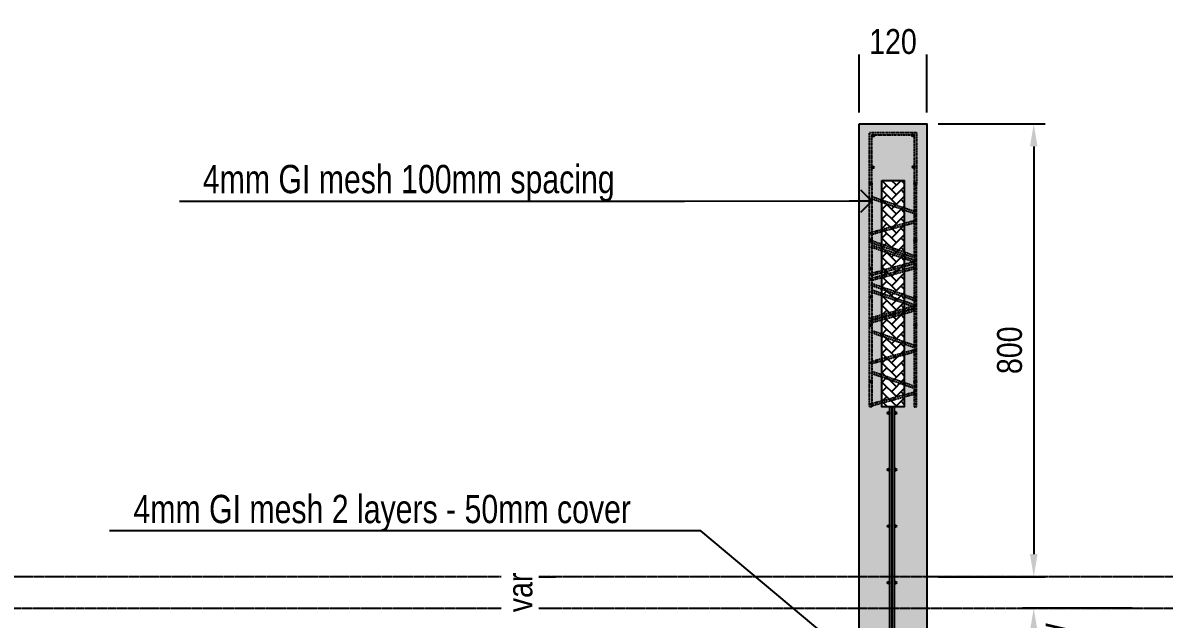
# Model space of a CAD drawing. Header units: centimetres. Extents: x -6122352 to 4157695, y -1694241 to 1947892.
# Drawn here: x 2998416 to 3000434, y -710939 to -709885 of the extents above; entities that cross this region are included whole.
import ezdxf
from ezdxf import colors
from ezdxf.entities.mleader import LeaderData, LeaderLine
from ezdxf.math import Vec2, Vec3

# ---------------------------------------------------------------- set-up
doc = ezdxf.new("R2010")
doc.units = ezdxf.units.CM
doc.header["$MEASUREMENT"] = 0
doc.header["$PDMODE"] = 66
doc.header["$PDSIZE"] = 100
doc.linetypes.add('HIDDEN', pattern=[0.375, 0.25, -0.125])
doc.linetypes.add('MASTER PLAN (NICE 1-2)$0$CENTER', pattern=[2, 1.25, -0.25, 0.25, -0.25])
doc.layers.add('00-MI-DIM', color=7, linetype='Continuous')
doc.layers.add('SECTION', color=130, linetype='Continuous')
doc.styles.add('AR_TXT_1', font='swissc.ttf')
doc.styles.add('JWC 2.5MM', font='GOTHIC.TTF', dxfattribs={"width": 0.8, "height": 2.5})
doc.dimstyles.new('JWC Swis', dxfattribs={"dimscale": 25, "dimtxt": 2.2, "dimasz": 2, "dimexe": 1, "dimexo": 1, "dimgap": 1, "dimtad": 1, "dimdec": 0, "dimzin": 0, "dimdsep": 46, "dimtxsty": 'AR_TXT_1', "dimcen": 0, "dimclrd": 1, "dimclre": 1, "dimclrt": 7, "dimadec": 0, "dimazin": 0, "dimtfac": 1, "dimtdec": 0, "dimtix": 1, "dimtofl": 0, "dimtmove": 0, "dimatfit": 3, "dimfxl": 1, "dimtfill": 1, "dimtfillclr": 256, "dimtolj": 1, "dimtzin": 0, "dimlwd": -1, "dimlwe": -1, "dimarcsym": 0})

# ---------------------------------------------------------------- blocks, each defined once
blk = doc.blocks.new('_Open90')
at = {"color": 0, "linetype": 'ByBlock', "lineweight": -2}
for p, q in [((0, 0), (-1, 0)), ((-0.5, 0.5), (0, 0)), ((0, 0), (-0.5, -0.5))]:
    blk.add_line(p, q, dxfattribs=at)
blk = doc.blocks.new('*D1818')
at = {"layer": '00-MI-DIM', "color": 1, "ltscale": 20, "transparency": 16777216}
for p, q in [((2999894.6, -710043.6), (2999894.6, -709941.1)), ((3000014.6, -710043.6), (3000014.6, -709941.1))]:
    blk.add_line(p, q, dxfattribs=at)
at = {"layer": 'Defpoints', "color": 0, "ltscale": 20, "transparency": 16777216}
for p in [(2999894.6, -710063.6), (3000014.6, -710063.6)]:
    blk.add_point(p, dxfattribs=at)
at = {"layer": '00-MI-DIM', "color": 7, "ltscale": 20, "transparency": 16777216, "insert": (2999954.6, -709918.5), "char_height": 44, "attachment_point": 5, "style": 'AR_TXT_1', "bg_fill": 3, "box_fill_scale": 1.25, "bg_fill_color": 256, "bg_fill_true_color": 13158600, "bg_fill_transparency": 0}
blk.add_mtext('\\A1;120', dxfattribs=at)
at = {"layer": 'Defpoints', "color": 0, "ltscale": 20, "transparency": 16777216}
blk.add_point((2999894.6, -709961.1), dxfattribs=at)
blk = doc.blocks.new('*D1758')
at = {"layer": '00-MI-DIM', "color": 1, "ltscale": 20, "transparency": 16777216}
for p, q in [((3000034.6, -710063.6), (3000223.5, -710063.6)), ((3000203.5, -710103.6), (3000203.5, -710823.6)), ((3000034.6, -710863.6), (3000223.5, -710863.6))]:
    blk.add_line(p, q, dxfattribs=at)
for points in [[(3000196.8, -710103.6), (3000210.2, -710103.6), (3000203.5, -710063.6)], [(3000196.8, -710823.6), (3000210.2, -710823.6), (3000203.5, -710863.6)]]:
    blk.add_solid(points, dxfattribs=at)
at = {"layer": 'Defpoints', "color": 0, "ltscale": 20, "transparency": 16777216}
for p in [(3000014.6, -710063.6), (3000014.6, -710863.6), (3000203.5, -710863.6)]:
    blk.add_point(p, dxfattribs=at)
at = {"layer": '00-MI-DIM', "color": 7, "ltscale": 20, "transparency": 16777216, "insert": (3000160.9, -710463.6), "char_height": 44, "attachment_point": 5, "rotation": 90, "style": 'AR_TXT_1', "bg_fill": 3, "box_fill_scale": 1.25, "bg_fill_color": 256, "bg_fill_true_color": 13158600, "bg_fill_transparency": 0}
blk.add_mtext('\\A1;800', dxfattribs=at)
blk = doc.blocks.new('*D1656')
at = {"layer": '00-MI-DIM', "color": 1, "ltscale": 20, "transparency": 16777216}
for p, q in [((3000377.5, -710919.3), (3000183.5, -710919.3)), ((3000203.5, -710959.3), (3000203.5, -711629.6)), ((3000044.6, -711669.6), (3000223.5, -711669.6))]:
    blk.add_line(p, q, dxfattribs=at)
for points in [[(3000196.8, -710959.3), (3000210.2, -710959.3), (3000203.5, -710919.3)], [(3000196.8, -711629.6), (3000210.2, -711629.6), (3000203.5, -711669.6)]]:
    blk.add_solid(points, dxfattribs=at)
at = {"layer": 'Defpoints', "color": 0, "ltscale": 20, "transparency": 16777216}
for p in [(3000397.5, -710919.3), (3000024.6, -711669.6), (3000203.5, -711669.6)]:
    blk.add_point(p, dxfattribs=at)
at = {"layer": '00-MI-DIM', "color": 7, "ltscale": 20, "transparency": 16777216, "char_height": 44, "attachment_point": 5, "rotation": 90, "style": 'AR_TXT_1', "bg_fill": 3, "box_fill_scale": 1.25, "bg_fill_color": 256, "bg_fill_true_color": 13158600, "bg_fill_transparency": 0}
for s, insert in [('\\A1;FROM LOWER LVL TO B.O.W', (3000246.6, -711294.4)), ('\\A1;1000', (3000160.9, -711294.4))]:
    blk.add_mtext(s, dxfattribs=dict(at, insert=insert))
blk = doc.blocks.new('*D1662')
at = {"layer": '00-MI-DIM', "color": 1, "ltscale": 20, "transparency": 16777216}
for p, q in [((2999312.6, -710863.6), (2999357.7, -710863.6)), ((2999312.6, -710919.3), (2999357.7, -710919.3))]:
    blk.add_line(p, q, dxfattribs=at)
at = {"layer": '00-MI-DIM', "color": 7, "ltscale": 20, "transparency": 16777216, "insert": (2999295.2, -710891.4), "char_height": 44, "attachment_point": 5, "rotation": 90, "style": 'AR_TXT_1', "bg_fill": 3, "box_fill_scale": 1.25, "bg_fill_color": 256, "bg_fill_true_color": 13158600, "bg_fill_transparency": 0}
blk.add_mtext('\\A1;var', dxfattribs=at)
at = {"layer": 'Defpoints', "color": 0, "ltscale": 20, "transparency": 16777216}
for p in [(2999292.6, -710863.6), (2999292.6, -710919.3), (2999337.7, -710919.3)]:
    blk.add_point(p, dxfattribs=at)

msp = doc.modelspace()

# ---------------------------------------------------------------- hatches: boundary and pattern name
at = {"ltscale": 20}
h = msp.add_hatch(dxfattribs=at)
h.set_pattern_fill('AR-CONC', color=0, scale=10)
h.set_pattern_definition([(50, (-6611461.967, -3539665.456), (71.72601826, -6.2752135), [7.5, -82.5]), (355, (-6611461.97, -3539665.46), (-13.87513336, 75.21921337), [6, -66]), (100.45144446, (-6611455.99, -3539665.98), (57.85088467, 68.9439991), [6.3740192, -70.1142112]), (46.1842, (-6611461.97, -3539645.46), (106.7241331, -16.5519281), [11.25, -123.75]), (96.6356355, (-6611453.07, -3539646.84), (93.4661946, 97.4118601), [9.5610342, -105.171376]), (351.184164, (-6611461.97, -3539645.46), (93.4661945, 97.41186), [9, -99.0000001]), (21, (-6611451.967, -3539650.456), (59.6907052, -40.26188907), [7.5, -82.5]), (326, (-6611451.97, -3539650.46), (24.3315332, 72.5150045), [6, -66]), (71.45144474, (-6611446.99, -3539653.81), (84.02223767, 32.2531153), [6.374019, -70.1142112]), (37.5, (-6611461.967, -3539665.456), (1.21598553, 33.28938538), [0, -65.2, 0, -67, 0, -66.25]), (7.5, (-6611461.967, -3539665.456), (26.30695374, 39.44117119), [0, -38.2, 0, -63.7, 0, -25.25]), (327.5, (-6611484.267, -3539665.456), (53.38224362, -2.25548717), [0, -25, 0, -78, 0, -103.5]), (317.5, (-6611494.267, -3539665.456), (58.31861693, 10.01049823), [0, -32.5, 0, -51.8, 0, -73.5])])
h.paths.add_polyline_path([(3000014.57521, -710063.56284), (2999894.57521, -710063.56284), (2999894.57521, -711883.56284), (3000014.57521, -711883.56284)])
h.paths.add_polyline_path([(2999974.57521, -710163.56284), (2999974.57521, -710563.56284), (2999934.57521, -710563.56284), (2999934.57521, -710163.56284)], flags=16)
at = {"ltscale": 20, "true_color": 0xf27172, "transparency": 33554679}
h = msp.add_hatch(color=11, dxfattribs=at)
h.dxf.hatch_style = 1
h.paths.add_polyline_path([(2999921.10153, -710084.54051, -1), (2999917.10153, -710084.54051, -1)])
h = msp.add_hatch(color=11, dxfattribs=at)
h.dxf.hatch_style = 1
h.paths.add_polyline_path([(2999992.18624, -710083.8282, -1), (2999988.18624, -710083.8282, -1)])
h = msp.add_hatch(color=11, dxfattribs=at)
h.dxf.hatch_style = 1
h.paths.add_polyline_path([(2999920.47483, -710140.3401, -1), (2999916.47483, -710140.3401, -1)])
h = msp.add_hatch(color=11, dxfattribs=at)
h.dxf.hatch_style = 1
h.paths.add_polyline_path([(2999993.25732, -710139.98394, -1), (2999989.25732, -710139.98394, -1)])
h = msp.add_hatch(color=11, dxfattribs=at)
h.dxf.hatch_style = 1
h.paths.add_polyline_path([(2999917.26158, -710169.26662, -1), (2999913.26158, -710169.26662, -1)])
at = {"ltscale": 20, "true_color": 0x5f310c}
h = msp.add_hatch(dxfattribs=at)
h.set_pattern_fill('AR-HBONE', color=48, scale=3)
h.set_pattern_definition([(45, (-6611461.967, -3539665.456), (0, 16.970562748), [36, -12]), (135, (-6611453.481, -3539656.971), (1e-15, 16.970562748), [36, -12])])
h.paths.add_polyline_path([(2999974.57521, -710163.56284), (2999934.57521, -710163.56284), (2999934.57521, -710563.56284), (2999974.57521, -710563.56284)])
at = {"ltscale": 20, "true_color": 0xf27172, "transparency": 33554679}
h = msp.add_hatch(color=11, dxfattribs=at)
h.dxf.hatch_style = 1
h.paths.add_polyline_path([(2999991.88884, -710169.26662, 1), (2999995.88884, -710169.26662, 1)])
h = msp.add_hatch(color=11, dxfattribs=at)
h.dxf.hatch_style = 1
h.paths.add_polyline_path([(2999917.26158, -710269.26662, -1), (2999913.26158, -710269.26662, -1)])
h = msp.add_hatch(color=11, dxfattribs=at)
h.dxf.hatch_style = 1
h.paths.add_polyline_path([(2999991.88884, -710269.26662, 1), (2999995.88884, -710269.26662, 1)])
h = msp.add_hatch(color=11, dxfattribs=at)
h.dxf.hatch_style = 1
h.paths.add_polyline_path([(2999917.26158, -710319.26662, -1), (2999913.26158, -710319.26662, -1)])
h = msp.add_hatch(color=11, dxfattribs=at)
h.dxf.hatch_style = 1
h.paths.add_polyline_path([(2999991.88884, -710319.26662, 1), (2999995.88884, -710319.26662, 1)])
h = msp.add_hatch(color=11, dxfattribs=at)
h.dxf.hatch_style = 1
h.paths.add_polyline_path([(2999917.26158, -710369.26662, -1), (2999913.26158, -710369.26662, -1)])
h = msp.add_hatch(color=11, dxfattribs=at)
h.dxf.hatch_style = 1
h.paths.add_polyline_path([(2999991.88884, -710369.26662, 1), (2999995.88884, -710369.26662, 1)])
h = msp.add_hatch(color=11, dxfattribs=at)
h.dxf.hatch_style = 1
h.paths.add_polyline_path([(2999919.26118, -710419.30662, -1), (2999915.26118, -710419.30662, -1)])
h = msp.add_hatch(color=11, dxfattribs=at)
h.dxf.hatch_style = 1
h.paths.add_polyline_path([(2999989.88924, -710419.30662, 1), (2999993.88924, -710419.30662, 1)])
h = msp.add_hatch(color=11, dxfattribs=at)
h.dxf.hatch_style = 1
h.paths.add_polyline_path([(2999917.26158, -710519.26662, -1), (2999913.26158, -710519.26662, -1)])
h = msp.add_hatch(color=11, dxfattribs=at)
h.dxf.hatch_style = 1
h.paths.add_polyline_path([(2999991.88884, -710519.26662, 1), (2999995.88884, -710519.26662, 1)])

# ---------------------------------------------------------------- linework, layer by layer
at = {"color": 11, "linetype": 'HIDDEN', "ltscale": 2, "true_color": 0xf27172}
for points in [[(2999913.1921, -710168.28454), (2999913.1921, -710078.95345), (2999996.20687, -710078.95345), (2999996.20687, -710167.81987)], [(2999917.1921, -710168.28454), (2999917.1921, -710082.95345), (2999992.20687, -710082.95345), (2999992.20687, -710167.81987)]]:
    msp.add_lwpolyline(points, dxfattribs=at)
for points in [[(2999913.26158, -710169.26662), (2999917.26158, -710169.26662), (2999917.26158, -710563.83721), (2999913.26158, -710563.83721)], [(2999995.88884, -710169.26662), (2999991.88884, -710169.26662), (2999991.88884, -710563.83721), (2999995.88884, -710563.83721)], [(2999917.92419, -710192.21393), (2999992.55146, -710218.13974), (2999991.22623, -710222.01815), (2999916.59896, -710196.09234)], [(2999914.99645, -710255.54774), (2999991.20109, -710234.7096), (2999992.30232, -710238.65746), (2999916.09768, -710259.4956)], [(2999917.92419, -710270.21203), (2999992.55146, -710296.13784), (2999991.22623, -710300.01625), (2999916.59896, -710274.09044)], [(2999917.92419, -710277.98067), (2999992.55146, -710303.90648), (2999991.22623, -710307.78489), (2999916.59896, -710281.85908)], [(2999914.99645, -710327.95587), (2999991.20109, -710307.11773), (2999992.30232, -710311.06559), (2999916.09768, -710331.90373)], [(2999914.99645, -710336.78463), (2999991.20109, -710315.94649), (2999992.30232, -710319.89435), (2999916.09768, -710340.73249)], [(2999917.92419, -710345.71148), (2999992.55146, -710371.63729), (2999991.22623, -710375.5157), (2999916.59896, -710349.58989)], [(2999917.92419, -710357.10011), (2999992.55146, -710383.02592), (2999991.22623, -710386.90433), (2999916.59896, -710360.97852)], [(2999914.99645, -710406.17101), (2999991.20109, -710385.33287), (2999992.30232, -710389.28073), (2999916.09768, -710410.11887)], [(2999914.99645, -710411.48273), (2999991.20109, -710390.64459), (2999992.30232, -710394.59245), (2999916.09768, -710415.43059)], [(2999917.92419, -710428.83488), (2999992.55146, -710454.76069), (2999991.22623, -710458.6391), (2999916.59896, -710432.71329)], [(2999914.99645, -710483.78791), (2999991.20109, -710462.94977), (2999992.30232, -710466.89763), (2999916.09768, -710487.73577)], [(2999917.92419, -710500.97589), (2999992.55146, -710526.9017), (2999991.22623, -710530.78011), (2999916.59896, -710504.85431)], [(2999914.99645, -710558.33019), (2999991.20109, -710537.49205), (2999992.30232, -710541.43991), (2999916.09768, -710562.27805)]]:
    msp.add_lwpolyline(points, close=True, dxfattribs=at)
at = {"color": 11, "ltscale": 20, "true_color": 0xf27172}
for points in [[(2999948.96948, -711649.56284), (2999948.96948, -710563.56284)], [(2999948.96948, -711649.56284), (2999948.96948, -710563.56284)], [(2999952.96948, -711649.56284), (2999952.96948, -710563.56284)], [(2999952.96948, -711649.56284), (2999952.96948, -710563.56284)], [(2999956.96948, -711649.56284), (2999956.96948, -710563.56284)], [(2999956.96948, -711649.56284), (2999956.96948, -710563.56284)]]:
    msp.add_lwpolyline(points, dxfattribs=at)
at = {"color": 0, "linetype": 'MASTER PLAN (NICE 1-2)$0$CENTER', "ltscale": 2}
for points in [[(2996982.89041, -710863.56284), (3000829.97826, -710863.56284)], [(2996978.29204, -710919.32323), (3000825.37989, -710919.32323)]]:
    msp.add_lwpolyline(points, dxfattribs=at)
at = {"color": 11, "ltscale": 20, "true_color": 0xf27172}
for centre in [(2999919.10153, -710084.54051), (2999990.18624, -710083.8282), (2999918.47483, -710140.3401), (2999991.25732, -710139.98394), (2999915.26158, -710169.26662), (2999993.88884, -710169.26662), (2999915.26158, -710269.26662), (2999993.88884, -710269.26662), (2999915.26158, -710319.26662), (2999993.88884, -710319.26662), (2999915.26158, -710369.26662), (2999993.88884, -710369.26662), (2999915.26158, -710419.26662), (2999993.88884, -710419.26662), (2999915.26158, -710519.26662), (2999993.88884, -710519.26662), (2999946.96948, -710574.40465), (2999958.96948, -710574.40465), (2999946.96948, -710674.40465), (2999958.96948, -710674.40465), (2999946.96948, -710774.40465), (2999958.96948, -710774.40465), (2999946.96948, -710874.40465), (2999958.96948, -710874.40465)]:
    msp.add_circle(centre, 2, dxfattribs=at)
at = {"layer": 'SECTION', "color": 0, "ltscale": 20}
for points in [[(2999894.57521, -710063.56284), (3000014.57521, -710063.56284), (3000014.57521, -711669.56284), (2999894.57521, -711669.56284)], [(2999934.57521, -710163.56284), (2999974.57521, -710163.56284), (2999974.57521, -710563.56284), (2999934.57521, -710563.56284)]]:
    msp.add_lwpolyline(points, close=True, dxfattribs=at)

# ---------------------------------------------------------------- leaders
ml = msp.add_multileader_mtext('Standard', dxfattribs=at)
ml.set_content('4mm GI mesh 100mm spacing', style='JWC 2.5MM')
ml.set_leader_properties()
ml.set_arrow_properties(name='OPEN90')
ml.build(insert=Vec2(0, 0))
ml.multileader.update_dxf_attribs({"text_right_attachment_type": 6, "dogleg_length": 0.36, "arrow_head_size": 40, "scale": 20})
ctx = ml.context
ctx.base_point, ctx.scale, ctx.char_height, ctx.arrow_head_size, ctx.landing_gap_size, ctx.plane_origin = Vec3(2998650.44475, -710168.41578), 20, 50, 40, 1.8, Vec3(2999643.74836, -710375.57121)
ctx.right_attachment, ctx.text_align_type = 6, 2
notes = []
notes.append((ctx, [(1, (1, 1, 0), (2999586.08259, -710200.65576), (-1, 0), 121.86788, [(1, [(2999917.26158, -710200.27351)], 0, [])])]))
ctx.mtext.insert, ctx.mtext.alignment, ctx.mtext.flow_direction = Vec3(2999462.4147, -710136.17581), 3, 5
ml = msp.add_multileader_mtext('Standard', dxfattribs=at)
ml.set_content('4mm GI mesh 2 layers - 50mm cover', style='JWC 2.5MM')
ml.set_leader_properties()
ml.set_arrow_properties(name='OPEN90')
ml.build(insert=Vec2(0, 0))
ml.multileader.update_dxf_attribs({"text_right_attachment_type": 6, "dogleg_length": 0.36, "arrow_head_size": 40, "scale": 20})
ctx = ml.context
ctx.base_point, ctx.scale, ctx.char_height, ctx.arrow_head_size, ctx.landing_gap_size, ctx.plane_origin = Vec3(2998516.00054, -710750.80984), 20, 50, 40, 1.8, Vec3(2999631.61482, -711388.95175)
ctx.right_attachment, ctx.text_align_type = 6, 2
notes.append((ctx, [(1, (1, 1, 0), (2999614.95584, -710782.57395), (-1, 0), 121.86788, [(1, [(2999951.28539, -711063.60077)], 0, [])])]))
ctx.mtext.insert, ctx.mtext.alignment, ctx.mtext.flow_direction = Vec3(2999491.28796, -710719.04574), 3, 5
for ctx, leaders in notes:
    for number, flags, end, landing, length, lines in leaders:
        leader = LeaderData()
        leader.index, (leader.has_last_leader_line, leader.has_dogleg_vector, leader.attachment_direction) = number, flags
        leader.last_leader_point, leader.dogleg_vector, leader.dogleg_length = Vec3(end), Vec3(landing), length
        for number, points, colour, breaks in lines:
            line = LeaderLine()
            line.index, line.vertices, line.color, line.breaks = number, Vec3.list(points), colors.encode_raw_color(colour), breaks
            leader.lines.append(line)
        ctx.leaders.append(leader)

# ---------------------------------------------------------------- next in the draw order: dimensions: what is measured, and where the dimension line sits
at = {"layer": '00-MI-DIM', "color": 6, "ltscale": 20}
dim = msp.add_linear_dim(base=(2999894.57521, -709961.13862), p1=(3000014.57521, -710063.56284), p2=(2999894.57521, -710063.56284), dimstyle='JWC Swis', dxfattribs=at)
dim.commit()
dim.dimension.update_dxf_attribs({"geometry": '*D1818', "text_midpoint": (2999954.57521, -709918.52434)})
at = {"layer": '00-MI-DIM', "color": 10, "ltscale": 20}
for base, p1, p2, text, picture, middle in [((2999337.654, -710919.32323), (2999292.57688, -710863.56284), (2999292.57688, -710919.32323), 'var', '*D1662', (2999295.23971, -710891.44304)), ((3000203.51185, -711669.56284), (3000397.4741, -710919.32323), (3000024.60545, -711669.56284), '1000\\XFROM LOWER LVL TO B.O.W', '*D1656', (3000203.51185, -711294.44304))]:
    dim = msp.add_linear_dim(base=base, p1=p1, p2=p2, angle=90, text=text, dimstyle='JWC Swis', dxfattribs=at)
    dim.commit()
    dim.dimension.update_dxf_attribs({"geometry": picture, "text_midpoint": middle})

# ---------------------------------------------------------------- next in the draw order: dimensions: what is measured, and where the dimension line sits
at = {"layer": '00-MI-DIM', "color": 94, "ltscale": 20}
dim = msp.add_linear_dim(base=(3000203.51185, -710863.56284), p1=(3000014.57521, -710063.56284), p2=(3000014.57521, -710863.56284), angle=90, dimstyle='JWC Swis', dxfattribs=at)
dim.commit()
dim.dimension.update_dxf_attribs({"geometry": '*D1758', "text_midpoint": (3000160.92614, -710463.56284)})

doc.saveas('drawing.dxf')
